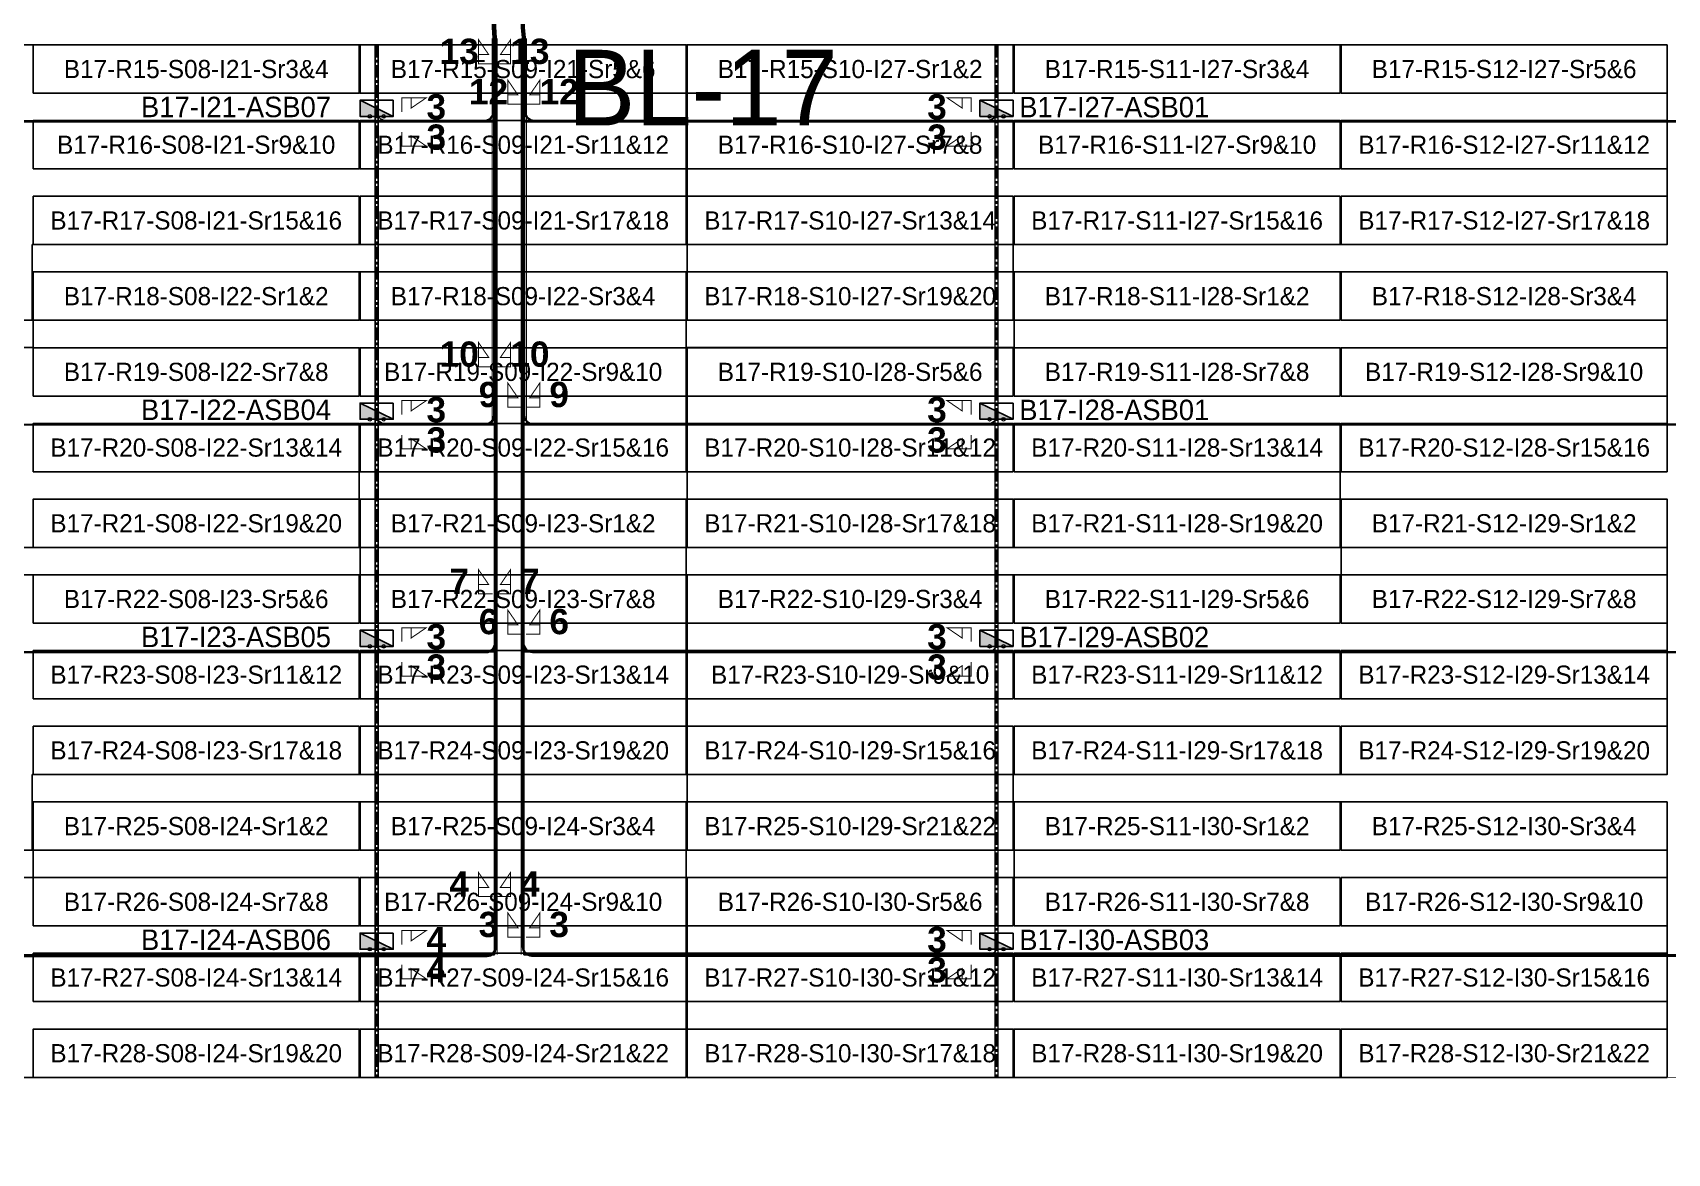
# Model space of a CAD drawing. Header units: metres. Extents: x 530603 to 531186, y 2673784 to 2674007.
# Drawn here: x 530829.5 to 530991.4, y 2673784.3 to 2673895.3 of the extents above; entities that cross this region are included whole.
import ezdxf
from ezdxf.enums import TextEntityAlignment as Align

# ---------------------------------------------------------------- set-up
doc = ezdxf.new("R2010")
doc.units = ezdxf.units.M
doc.linetypes.add('CENTER', pattern=[2, 1.25, -0.25, 0.25, -0.25])
doc.layers.add('Boundary-12.5 MW Block', color=6, linetype='Continuous', lineweight=9)
doc.layers.add('PILE', color=1, linetype='Continuous', lineweight=15)
for name, color, linetype in [('DC Trench BL-17', 40, 'Continuous'), ('E-Inverter Grouping', 2, 'Continuous'), ('Inverter Block-17', 7, 'Continuous'), ('LT Cable(AG) INV to LT Panel BL-17', 2, 'Continuous'), ('Messenger Wire Exc Link', 7, 'Continuous'), ('Messenger Wire-Block-17 (Master Path)', 30, 'Continuous'), ('Messenger Wire-Block-17 (MW Path)', 191, 'Continuous'), ('MMS Block Numbering', 7, 'Continuous'), ('MMS Table Block-17', 8, 'Continuous'), ('Plan Line - DC BL-17', 40, 'Continuous'), ('Section Marking BL-17', 2, 'Continuous')]:
    doc.layers.add(name, color=color, linetype=linetype)
doc.styles.add('Adani Regular', font='Adani Regular.ttf')
doc.styles.add('BoldTextStyle', font='arialbd.ttf')
doc.styles.get("Standard").update_dxf_attribs({"font": 'Adani Regular.ttf'})

# ---------------------------------------------------------------- blocks, each defined once
blk = doc.blocks.new('MMS Table (32.292 x 4.788)')
at = {"color": 0}
blk.add_lwpolyline([(0, -0.002), (0, 4.786), (32.292, 4.786), (32.292, -0.002)], close=True, dxfattribs=at)
at = {"color": 7}
blk.add_attdef('ID1', text='', height=1.8, dxfattribs=at).set_placement((16.146, 2.392), align=Align.MIDDLE_CENTER)
blk = doc.blocks.new('Inverter Block')
h = blk.add_hatch(color=0)
h.dxf.hatch_style = 1
h.paths.add_polyline_path([(-1.46, 2.27), (-1.46, 0.85), (1.46, 0.85)])
at = {"color": 0}
blk.add_lwpolyline([(1.46, 2.27), (-1.46, 2.27), (-1.46, 0.85), (1.46, 0.85)], close=True, dxfattribs=at)
blk.add_lwpolyline([(-1.46, 2.27), (1.46, 0.85)], dxfattribs=at)
at = {"layer": 'PILE'}
for centre in [(-0.61, 0.85), (0.61, 0.85)]:
    blk.add_circle(centre, 0.156, dxfattribs=at)
at = {"color": 7}
blk.add_attdef('ID', (-1.46, 3.01), '', height=1.8, dxfattribs=at)

msp = doc.modelspace()

# ---------------------------------------------------------------- linework, layer by layer
at = {"layer": 'Boundary-12.5 MW Block', "const_width": 0.05}
msp.add_lwpolyline([(530602.78, 2673999.08), (530797.14, 2673999.08), (530797.14, 2674006.58), (531185.74, 2674006.58), (531185.74, 2673791.79), (530797.04, 2673791.79), (530797.04, 2673784.29), (530602.78, 2673784.29)], close=True, dxfattribs=at)
at = {"layer": 'DC Trench BL-17', "color": 40, "const_width": 0.15}
for points in [[(530863.71, 2673894.08), (530863.41, 2673894.08), (530863.41, 2673791.79), (530863.71, 2673791.79)], [(530925.11, 2673894.08), (530924.81, 2673894.08), (530924.81, 2673791.79), (530925.11, 2673791.79)]]:
    msp.add_lwpolyline(points, close=True, dxfattribs=at)
at = {"layer": 'E-Inverter Grouping', "color": 3}
for points in [[(530894.21, 2673894.08), (530894.21, 2673874.29), (530829.43, 2673874.29), (530829.43, 2673866.79), (530797.14, 2673866.79), (530797.14, 2673894.08)], [(530991.39, 2673894.08), (530991.39, 2673874.29), (530926.6, 2673874.29), (530926.6, 2673866.79), (530894.31, 2673866.79), (530894.31, 2673894.08)], [(530829.53, 2673864.08), (530829.53, 2673871.58), (530894.21, 2673871.58), (530894.21, 2673851.79), (530861.82, 2673851.79), (530861.82, 2673844.29), (530797.14, 2673844.29), (530797.14, 2673864.08)], [(530926.7, 2673864.08), (530926.7, 2673871.58), (530991.39, 2673871.58), (530991.39, 2673851.79), (530959, 2673851.79), (530959, 2673844.29), (530894.31, 2673844.29), (530894.31, 2673864.08)]]:
    msp.add_lwpolyline(points, close=True, dxfattribs=at)
at = {"layer": 'E-Inverter Grouping'}
for points in [[(530861.92, 2673841.58), (530861.92, 2673849.08), (530894.21, 2673849.08), (530894.21, 2673821.79), (530829.43, 2673821.79), (530829.43, 2673814.29), (530797.14, 2673814.29), (530797.14, 2673841.58)], [(530959.1, 2673841.58), (530959.1, 2673849.08), (530991.39, 2673849.08), (530991.39, 2673821.79), (530926.6, 2673821.79), (530926.6, 2673814.29), (530894.31, 2673814.29), (530894.31, 2673841.58)], [(530894.21, 2673791.79), (530797.14, 2673791.79), (530797.14, 2673811.58), (530829.53, 2673811.58), (530829.53, 2673819.08), (530894.21, 2673819.08)], [(530991.39, 2673791.79), (530894.31, 2673791.79), (530894.31, 2673811.58), (530926.7, 2673811.58), (530926.7, 2673819.08), (530991.39, 2673819.08)]]:
    msp.add_lwpolyline(points, close=True, dxfattribs=at)
at = {"layer": 'LT Cable(AG) INV to LT Panel BL-17'}
for points in [[(530885.99, 2673925.11), (530884.99, 2673925.11, -0.098115), (530884.65, 2673925.18), (530882.8, 2673925.94, 0.098115), (530882.45, 2673926.01), (530876.23, 2673926.01, 0.414214), (530875.33, 2673925.11), (530875.33, 2673895.9, 0.013098), (530875.33, 2673895.85), (530875.39, 2673894.75, -0.013098), (530875.39, 2673894.71), (530875.39, 2673804.67, -0.414214), (530874.49, 2673803.77), (530637.71, 2673803.77, -0.414214), (530636.81, 2673804.67), (530636.81, 2673805.19)], [(530890, 2673925.36), (530884.99, 2673925.36, -0.098115), (530884.65, 2673925.43), (530882.8, 2673926.19, 0.098115), (530882.45, 2673926.26), (530875.98, 2673926.26, 0.414214), (530875.08, 2673925.36), (530875.08, 2673895.89, 0.013098), (530875.08, 2673895.84), (530875.14, 2673894.75, -0.013098), (530875.14, 2673894.7), (530875.14, 2673887.42, -0.414214), (530874.24, 2673886.52), (530670.11, 2673886.52, -0.414214), (530669.21, 2673887.42), (530669.21, 2673887.69)], [(530890, 2673925.28), (530884.99, 2673925.28, -0.098115), (530884.65, 2673925.35), (530882.8, 2673926.12, 0.098115), (530882.45, 2673926.18), (530876.05, 2673926.18, 0.414214), (530875.15, 2673925.28), (530875.15, 2673895.89, 0.013098), (530875.15, 2673895.85), (530875.21, 2673894.75, -0.013098), (530875.21, 2673894.7), (530875.21, 2673857.35, -0.414214), (530874.31, 2673856.45), (530670.11, 2673856.45, -0.414214), (530669.21, 2673857.35), (530669.21, 2673857.69)], [(530888.06, 2673925.21), (530884.99, 2673925.21, -0.098115), (530884.65, 2673925.28), (530882.8, 2673926.04, 0.098115), (530882.45, 2673926.11), (530876.13, 2673926.11, 0.414214), (530875.23, 2673925.21), (530875.23, 2673895.89, 0.013098), (530875.23, 2673895.85), (530875.29, 2673894.75, -0.013098), (530875.29, 2673894.7), (530875.29, 2673834.77, -0.414214), (530874.39, 2673833.87), (530670.11, 2673833.87, -0.414214), (530669.21, 2673834.77), (530669.21, 2673835.19)], [(530885.99, 2673925.13), (530884.99, 2673925.13, -0.098115), (530884.65, 2673925.2), (530882.8, 2673925.97, 0.098115), (530882.45, 2673926.03), (530876.2, 2673926.03, 0.414214), (530875.3, 2673925.13), (530875.3, 2673895.9, 0.013098), (530875.3, 2673895.85), (530875.36, 2673894.75, -0.013098), (530875.36, 2673894.71), (530875.36, 2673804.7, -0.414214), (530874.46, 2673803.8), (530702.5, 2673803.8, -0.414214), (530701.6, 2673804.7), (530701.6, 2673805.19)], [(530890, 2673925.38), (530884.99, 2673925.38, -0.098115), (530884.65, 2673925.45), (530882.8, 2673926.22, 0.098115), (530882.45, 2673926.28), (530875.95, 2673926.28, 0.414214), (530875.05, 2673925.38), (530875.05, 2673895.89, 0.013098), (530875.05, 2673895.84), (530875.11, 2673894.75, -0.013098), (530875.11, 2673894.7), (530875.11, 2673887.45, -0.414214), (530874.21, 2673886.55), (530767.28, 2673886.55, -0.414214), (530766.38, 2673887.45), (530766.38, 2673887.69)], [(530890, 2673925.31), (530884.99, 2673925.31, -0.098115), (530884.65, 2673925.38), (530882.8, 2673926.14, 0.098115), (530882.45, 2673926.21), (530876.03, 2673926.21, 0.414214), (530875.13, 2673925.31), (530875.13, 2673895.89, 0.013098), (530875.13, 2673895.84), (530875.19, 2673894.75, -0.013098), (530875.19, 2673894.7), (530875.19, 2673857.37, -0.414214), (530874.29, 2673856.47), (530767.28, 2673856.47, -0.414214), (530766.38, 2673857.37), (530766.38, 2673857.69)], [(530888.06, 2673925.23), (530884.99, 2673925.23, -0.098115), (530884.65, 2673925.3), (530882.8, 2673926.07, 0.098115), (530882.45, 2673926.13), (530876.1, 2673926.13, 0.414214), (530875.2, 2673925.23), (530875.2, 2673895.89, 0.013098), (530875.2, 2673895.85), (530875.26, 2673894.75, -0.013098), (530875.26, 2673894.7), (530875.26, 2673834.8, -0.414214), (530874.36, 2673833.9), (530767.28, 2673833.9, -0.414214), (530766.38, 2673834.8), (530766.38, 2673835.19)], [(530885.99, 2673925.16), (530884.99, 2673925.16, -0.098115), (530884.65, 2673925.23), (530882.8, 2673925.99, 0.098115), (530882.45, 2673926.06), (530876.18, 2673926.06, 0.414214), (530875.28, 2673925.16), (530875.28, 2673895.9, 0.013098), (530875.28, 2673895.85), (530875.34, 2673894.75, -0.013098), (530875.34, 2673894.7), (530875.34, 2673804.72, -0.414214), (530874.44, 2673803.82), (530767.28, 2673803.82, -0.414214), (530766.38, 2673804.72), (530766.38, 2673805.19)], [(530889.12, 2673926.58), (530884.63, 2673926.58, 0.034541), (530884.51, 2673926.57), (530882.69, 2673926.32, -0.034541), (530882.57, 2673926.31), (530875.93, 2673926.31, 0.414214), (530875.03, 2673925.41), (530875.03, 2673895.89, 0.013098), (530875.03, 2673895.84), (530875.09, 2673894.74, -0.013098), (530875.09, 2673894.7), (530875.09, 2673887.47, -0.414214), (530874.19, 2673886.57), (530864.46, 2673886.57, -0.414214), (530863.56, 2673887.47), (530863.56, 2673887.69)], [(530890, 2673925.33), (530884.99, 2673925.33, -0.098115), (530884.65, 2673925.4), (530882.8, 2673926.17, 0.098115), (530882.45, 2673926.23), (530876, 2673926.23, 0.414214), (530875.1, 2673925.33), (530875.1, 2673895.89, 0.013098), (530875.1, 2673895.84), (530875.16, 2673894.75, -0.013098), (530875.16, 2673894.7), (530875.16, 2673857.4, -0.414214), (530874.26, 2673856.5), (530864.46, 2673856.5, -0.414214), (530863.56, 2673857.4), (530863.56, 2673857.69)], [(530888.06, 2673925.26), (530884.99, 2673925.26, -0.098115), (530884.65, 2673925.33), (530882.8, 2673926.09, 0.098115), (530882.45, 2673926.16), (530876.08, 2673926.16, 0.414214), (530875.18, 2673925.26), (530875.18, 2673895.89, 0.013098), (530875.18, 2673895.85), (530875.24, 2673894.75, -0.013098), (530875.24, 2673894.7), (530875.24, 2673834.82, -0.414214), (530874.34, 2673833.92), (530864.46, 2673833.92, -0.414214), (530863.56, 2673834.82), (530863.56, 2673835.19)], [(530885.99, 2673925.18), (530884.99, 2673925.18, -0.098115), (530884.65, 2673925.25), (530882.8, 2673926.02, 0.098115), (530882.45, 2673926.08), (530876.15, 2673926.08, 0.414214), (530875.25, 2673925.18), (530875.25, 2673895.9, 0.013098), (530875.25, 2673895.85), (530875.31, 2673894.75, -0.013098), (530875.31, 2673894.7), (530875.31, 2673804.75, -0.414214), (530874.41, 2673803.85), (530864.46, 2673803.85, -0.414214), (530863.56, 2673804.75), (530863.56, 2673805.19)]]:
    msp.add_lwpolyline(points, format="xyb", dxfattribs=at)
at = {"layer": 'LT Cable(AG) INV to LT Panel BL-17', "color": 5}
for points in [[(530884.97, 2673924.8), (530884.68, 2673924.8, 0.059176), (530884.46, 2673924.78), (530882.9, 2673924.4, -0.059176), (530882.69, 2673924.37), (530878.79, 2673924.37, 0.414214), (530877.89, 2673923.47), (530877.89, 2673895.88, 0.024603), (530877.89, 2673895.79), (530878, 2673894.76, -0.024603), (530878, 2673894.67), (530878, 2673804.71, 0.414214), (530878.9, 2673803.81), (531118.42, 2673803.81, 0.414214), (531119.32, 2673804.71), (531119.32, 2673805.19)], [(530884.97, 2673924.78), (530884.68, 2673924.78, 0.059176), (530884.46, 2673924.75), (530882.9, 2673924.37, -0.059176), (530882.69, 2673924.35), (530878.82, 2673924.35, 0.414214), (530877.92, 2673923.45), (530877.92, 2673895.88, 0.024603), (530877.92, 2673895.79), (530878.02, 2673894.76, -0.024603), (530878.03, 2673894.68), (530878.03, 2673804.74, 0.414214), (530878.93, 2673803.84), (531021.24, 2673803.84, 0.414214), (531022.14, 2673804.74), (531022.14, 2673805.19)], [(530884.97, 2673924.75), (530884.68, 2673924.75, 0.059176), (530884.46, 2673924.73), (530882.9, 2673924.35, -0.059176), (530882.69, 2673924.32), (530878.84, 2673924.32, 0.414214), (530877.94, 2673923.42), (530877.94, 2673895.88, 0.024603), (530877.94, 2673895.79), (530878.05, 2673894.77, -0.024603), (530878.05, 2673894.68), (530878.05, 2673804.76, 0.414214), (530878.95, 2673803.86), (530924.06, 2673803.86, 0.414214), (530924.96, 2673804.76), (530924.96, 2673805.19)], [(530884.97, 2673924.73), (530884.68, 2673924.73, 0.059176), (530884.46, 2673924.7), (530882.9, 2673924.32, -0.059176), (530882.69, 2673924.3), (530878.87, 2673924.3, 0.414214), (530877.97, 2673923.4), (530877.97, 2673895.88, 0.024603), (530877.97, 2673895.79), (530878.07, 2673894.77, -0.024603), (530878.08, 2673894.68), (530878.08, 2673834.79, 0.414214), (530878.98, 2673833.89), (531118.42, 2673833.89, 0.414214), (531119.32, 2673834.79), (531119.32, 2673835.19)], [(530886.96, 2673924.7), (530884.68, 2673924.7, 0.059176), (530884.46, 2673924.68), (530882.9, 2673924.3, -0.059176), (530882.69, 2673924.27), (530878.89, 2673924.27, 0.414214), (530877.99, 2673923.37), (530877.99, 2673895.88, 0.024603), (530877.99, 2673895.79), (530878.1, 2673894.77, -0.024603), (530878.1, 2673894.68), (530878.1, 2673834.81, 0.414214), (530879, 2673833.91), (531021.24, 2673833.91, 0.414214), (531022.14, 2673834.81), (531022.14, 2673835.19)], [(530886.96, 2673924.68), (530884.68, 2673924.68, 0.059176), (530884.46, 2673924.65), (530882.9, 2673924.27, -0.059176), (530882.69, 2673924.25), (530878.92, 2673924.25, 0.414214), (530878.02, 2673923.35), (530878.02, 2673895.88, 0.024603), (530878.02, 2673895.8), (530878.12, 2673894.77, -0.024603), (530878.13, 2673894.68), (530878.13, 2673834.84, 0.414214), (530879.03, 2673833.94), (530924.06, 2673833.94, 0.414214), (530924.96, 2673834.84), (530924.96, 2673835.19)], [(530886.96, 2673924.65), (530884.68, 2673924.65, 0.059176), (530884.46, 2673924.63), (530882.9, 2673924.25, -0.059176), (530882.69, 2673924.22), (530878.94, 2673924.22, 0.414214), (530878.04, 2673923.32), (530878.04, 2673895.88, 0.024603), (530878.04, 2673895.8), (530878.15, 2673894.77, -0.024603), (530878.15, 2673894.68), (530878.15, 2673857.36, 0.414214), (530879.05, 2673856.46), (531118.42, 2673856.46, 0.414214), (531119.32, 2673857.36), (531119.32, 2673857.69)], [(530886.96, 2673924.63), (530884.68, 2673924.63, 0.059176), (530884.46, 2673924.6), (530882.9, 2673924.22, -0.059176), (530882.69, 2673924.2), (530878.97, 2673924.2, 0.414214), (530878.07, 2673923.3), (530878.07, 2673895.89, 0.024603), (530878.07, 2673895.8), (530878.17, 2673894.77, -0.024603), (530878.18, 2673894.68), (530878.18, 2673857.39, 0.414214), (530879.08, 2673856.49), (531021.24, 2673856.49, 0.414214), (531022.14, 2673857.39), (531022.14, 2673857.69)], [(530889.12, 2673924.6), (530884.68, 2673924.6, 0.059176), (530884.46, 2673924.58), (530882.9, 2673924.2, -0.059176), (530882.69, 2673924.17), (530878.99, 2673924.17, 0.414214), (530878.09, 2673923.27), (530878.09, 2673895.89, 0.024603), (530878.09, 2673895.8), (530878.2, 2673894.77, -0.024603), (530878.2, 2673894.68), (530878.2, 2673857.41, 0.414214), (530879.1, 2673856.51), (530924.06, 2673856.51, 0.414214), (530924.96, 2673857.41), (530924.96, 2673857.69)], [(530889.12, 2673924.58), (530884.68, 2673924.58, 0.059176), (530884.46, 2673924.55), (530882.9, 2673924.17, -0.059176), (530882.69, 2673924.15), (530879.02, 2673924.15, 0.414214), (530878.12, 2673923.25), (530878.12, 2673895.89, 0.024603), (530878.12, 2673895.8), (530878.22, 2673894.77, -0.024603), (530878.23, 2673894.69), (530878.23, 2673887.44, 0.414214), (530879.13, 2673886.54), (531118.42, 2673886.54, 0.414214), (531119.32, 2673887.44), (531119.32, 2673887.69)], [(530889.12, 2673924.55), (530884.68, 2673924.55, 0.059176), (530884.46, 2673924.53), (530882.9, 2673924.15, -0.059176), (530882.69, 2673924.12), (530879.04, 2673924.12, 0.414214), (530878.14, 2673923.22), (530878.14, 2673895.89, 0.024603), (530878.14, 2673895.8), (530878.25, 2673894.78, -0.024603), (530878.25, 2673894.69), (530878.25, 2673887.46, 0.414214), (530879.15, 2673886.56), (531021.24, 2673886.56, 0.414214), (531022.14, 2673887.46), (531022.14, 2673887.69)], [(530889.12, 2673924.53), (530884.68, 2673924.53, 0.059176), (530884.46, 2673924.5), (530882.9, 2673924.12, -0.059176), (530882.69, 2673924.1), (530879.07, 2673924.1, 0.414214), (530878.17, 2673923.2), (530878.17, 2673895.89, 0.024603), (530878.17, 2673895.8), (530878.27, 2673894.78, -0.024603), (530878.28, 2673894.69), (530878.28, 2673887.49, 0.414214), (530879.18, 2673886.59), (530924.06, 2673886.59, 0.414214), (530924.96, 2673887.49), (530924.96, 2673887.69)]]:
    msp.add_lwpolyline(points, format="xyb", dxfattribs=at)
at = {"layer": 'Messenger Wire Exc Link'}
for points in [[(530875.17, 2673895.87), (530875.23, 2673894.73)], [(530878.02, 2673895.84), (530878.13, 2673894.73)]]:
    msp.add_lwpolyline(points, dxfattribs=at)
at = {"layer": 'Messenger Wire-Block-17 (Master Path)'}
for points in [[(530875.23, 2673803.94), (530875.23, 2673894.73)], [(530878.13, 2673803.94), (530878.13, 2673894.73)], [(530667.57, 2673886.44), (530875.23, 2673886.44)], [(530878.13, 2673886.44), (531120.96, 2673886.44)], [(530667.57, 2673856.44), (530875.23, 2673856.44)], [(530878.13, 2673856.44), (531120.96, 2673856.44)], [(530667.57, 2673833.94), (530875.23, 2673833.94)], [(530878.13, 2673833.94), (531120.96, 2673833.94)], [(530635.18, 2673803.94), (530875.23, 2673803.94)], [(530878.13, 2673803.94), (531120.96, 2673803.94)]]:
    msp.add_lwpolyline(points, dxfattribs=at)
at = {"layer": 'Messenger Wire-Block-17 (MW Path)', "const_width": 0.1}
for points in [[(530874.98, 2673856.44), (530874.98, 2673894.73)], [(530875.48, 2673803.94), (530875.48, 2673894.73)], [(530877.88, 2673803.94), (530877.88, 2673894.73)], [(530878.38, 2673856.44), (530878.38, 2673894.73)], [(530667.57, 2673886.44), (530875.23, 2673886.44)], [(530878.13, 2673886.44), (531120.96, 2673886.44)], [(530667.57, 2673856.44), (530875.23, 2673856.44)], [(530878.13, 2673856.44), (531120.96, 2673856.44)], [(530667.57, 2673833.94), (530875.23, 2673833.94)], [(530878.13, 2673833.94), (531120.96, 2673833.94)], [(530635.18, 2673803.94), (530875.23, 2673803.94)], [(530878.13, 2673803.94), (531120.96, 2673803.94)]]:
    msp.add_lwpolyline(points, dxfattribs=at)
at = {"layer": 'Plan Line - DC BL-17', "color": 6, "linetype": 'CENTER'}
for points in [[(530863.56, 2673894.08), (530863.56, 2673791.79)], [(530924.96, 2673894.08), (530924.96, 2673791.79)]]:
    msp.add_lwpolyline(points, dxfattribs=at)
at = {"layer": 'Section Marking BL-17', "color": 94, "lineweight": 35, "true_color": 0x00a500, "const_width": 0.1}
for points in [[(530875.03, 2673892.19), (530873.64, 2673892.19), (530873.64, 2673894.59), (530874.65, 2673893.11), (530873.64, 2673893.11)], [(530875.43, 2673892.19), (530876.82, 2673892.19), (530876.82, 2673894.59), (530875.81, 2673893.11), (530876.82, 2673893.11)], [(530877.93, 2673888.19), (530876.54, 2673888.19), (530876.54, 2673890.59), (530877.55, 2673889.11), (530876.54, 2673889.11)], [(530878.33, 2673888.19), (530879.72, 2673888.19), (530879.72, 2673890.59), (530878.71, 2673889.11), (530879.72, 2673889.11)], [(530866.06, 2673887.44), (530866.06, 2673888.83), (530868.46, 2673888.83), (530866.98, 2673887.82), (530866.98, 2673888.83)], [(530922.46, 2673887.44), (530922.46, 2673888.83), (530920.06, 2673888.83), (530921.54, 2673887.82), (530921.54, 2673888.83)], [(530866.06, 2673885.44), (530866.06, 2673884.05), (530868.46, 2673884.05), (530866.98, 2673885.06), (530866.98, 2673884.05)], [(530922.46, 2673885.44), (530922.46, 2673884.05), (530920.06, 2673884.05), (530921.54, 2673885.06), (530921.54, 2673884.05)], [(530875.03, 2673862.19), (530873.64, 2673862.19), (530873.64, 2673864.59), (530874.65, 2673863.11), (530873.64, 2673863.11)], [(530875.43, 2673862.19), (530876.82, 2673862.19), (530876.82, 2673864.59), (530875.81, 2673863.11), (530876.82, 2673863.11)], [(530877.93, 2673858.19), (530876.54, 2673858.19), (530876.54, 2673860.59), (530877.55, 2673859.11), (530876.54, 2673859.11)], [(530878.33, 2673858.19), (530879.72, 2673858.19), (530879.72, 2673860.59), (530878.71, 2673859.11), (530879.72, 2673859.11)], [(530866.06, 2673857.44), (530866.06, 2673858.83), (530868.46, 2673858.83), (530866.98, 2673857.82), (530866.98, 2673858.83)], [(530922.46, 2673857.44), (530922.46, 2673858.83), (530920.06, 2673858.83), (530921.54, 2673857.82), (530921.54, 2673858.83)], [(530866.06, 2673855.44), (530866.06, 2673854.05), (530868.46, 2673854.05), (530866.98, 2673855.06), (530866.98, 2673854.05)], [(530922.46, 2673855.44), (530922.46, 2673854.05), (530920.06, 2673854.05), (530921.54, 2673855.06), (530921.54, 2673854.05)], [(530875.03, 2673839.69), (530873.64, 2673839.69), (530873.64, 2673842.09), (530874.65, 2673840.61), (530873.64, 2673840.61)], [(530875.43, 2673839.69), (530876.82, 2673839.69), (530876.82, 2673842.09), (530875.81, 2673840.61), (530876.82, 2673840.61)], [(530877.93, 2673835.69), (530876.54, 2673835.69), (530876.54, 2673838.09), (530877.55, 2673836.61), (530876.54, 2673836.61)], [(530878.33, 2673835.69), (530879.72, 2673835.69), (530879.72, 2673838.09), (530878.71, 2673836.61), (530879.72, 2673836.61)], [(530866.06, 2673834.94), (530866.06, 2673836.33), (530868.46, 2673836.33), (530866.98, 2673835.32), (530866.98, 2673836.33)], [(530922.46, 2673834.94), (530922.46, 2673836.33), (530920.06, 2673836.33), (530921.54, 2673835.32), (530921.54, 2673836.33)], [(530866.06, 2673832.94), (530866.06, 2673831.55), (530868.46, 2673831.55), (530866.98, 2673832.56), (530866.98, 2673831.55)], [(530922.46, 2673832.94), (530922.46, 2673831.55), (530920.06, 2673831.55), (530921.54, 2673832.56), (530921.54, 2673831.55)], [(530875.03, 2673809.69), (530873.64, 2673809.69), (530873.64, 2673812.09), (530874.65, 2673810.61), (530873.64, 2673810.61)], [(530875.43, 2673809.69), (530876.82, 2673809.69), (530876.82, 2673812.09), (530875.81, 2673810.61), (530876.82, 2673810.61)], [(530877.93, 2673805.69), (530876.54, 2673805.69), (530876.54, 2673808.09), (530877.55, 2673806.61), (530876.54, 2673806.61)], [(530878.33, 2673805.69), (530879.72, 2673805.69), (530879.72, 2673808.09), (530878.71, 2673806.61), (530879.72, 2673806.61)], [(530866.06, 2673804.94), (530866.06, 2673806.33), (530868.46, 2673806.33), (530866.98, 2673805.32), (530866.98, 2673806.33)], [(530922.46, 2673804.94), (530922.46, 2673806.33), (530920.06, 2673806.33), (530921.54, 2673805.32), (530921.54, 2673806.33)], [(530866.06, 2673802.94), (530866.06, 2673801.55), (530868.46, 2673801.55), (530866.98, 2673802.56), (530866.98, 2673801.55)], [(530922.46, 2673802.94), (530922.46, 2673801.55), (530920.06, 2673801.55), (530921.54, 2673802.56), (530921.54, 2673801.55)]]:
    msp.add_lwpolyline(points, dxfattribs=at)

# ---------------------------------------------------------------- block references
at = {"layer": 'Inverter Block-17'}
ref = msp.add_blockref('Inverter Block', (530863.56, 2673886.03), dxfattribs=dict(at, xscale=1.124999999976148, yscale=1.124999999976148, zscale=1.124999999976148))
ref.add_attrib('ID', 'B17-I21-ASB07', (530840.21, 2673886.91), dxfattribs={"layer": '0', "color": 7, "height": 2.025})
ref = msp.add_blockref('Inverter Block', (530924.96, 2673886.03), dxfattribs=dict(at, xscale=1.124999999976148, yscale=1.124999999976148, zscale=1.124999999976148))
ref.add_attrib('ID', 'B17-I27-ASB01', (530927.21, 2673886.9), dxfattribs={"layer": '0', "color": 7, "height": 2.025})
ref = msp.add_blockref('Inverter Block', (530863.56, 2673856.03), dxfattribs=dict(at, xscale=1.124999999976148, yscale=1.124999999976148, zscale=1.124999999976148))
ref.add_attrib('ID', 'B17-I22-ASB04', (530840.21, 2673856.91), dxfattribs={"layer": '0', "color": 7, "height": 2.025})
ref = msp.add_blockref('Inverter Block', (530924.96, 2673856.03), dxfattribs=dict(at, xscale=1.124999999976148, yscale=1.124999999976148, zscale=1.124999999976148))
ref.add_attrib('ID', 'B17-I28-ASB01', (530927.21, 2673856.9), dxfattribs={"layer": '0', "color": 7, "height": 2.025})
ref = msp.add_blockref('Inverter Block', (530863.56, 2673833.53), dxfattribs=dict(at, xscale=1.124999999976148, yscale=1.124999999976148, zscale=1.124999999976148))
ref.add_attrib('ID', 'B17-I23-ASB05', (530840.21, 2673834.41), dxfattribs={"layer": '0', "color": 7, "height": 2.025})
ref = msp.add_blockref('Inverter Block', (530924.96, 2673833.53), dxfattribs=dict(at, xscale=1.124999999976148, yscale=1.124999999976148, zscale=1.124999999976148))
ref.add_attrib('ID', 'B17-I29-ASB02', (530927.21, 2673834.4), dxfattribs={"layer": '0', "color": 7, "height": 2.025})
ref = msp.add_blockref('Inverter Block', (530863.56, 2673803.53), dxfattribs=dict(at, xscale=1.124999999976148, yscale=1.124999999976148, zscale=1.124999999976148))
ref.add_attrib('ID', 'B17-I24-ASB06', (530840.21, 2673804.41), dxfattribs={"layer": '0', "color": 7, "height": 2.025})
ref = msp.add_blockref('Inverter Block', (530924.96, 2673803.53), dxfattribs=dict(at, xscale=1.124999999976148, yscale=1.124999999976148, zscale=1.124999999976148))
ref.add_attrib('ID', 'B17-I30-ASB03', (530927.21, 2673804.4), dxfattribs={"layer": '0', "color": 7, "height": 2.025})
at = {"layer": 'MMS Table Block-17'}
for p, values in [((530829.53, 2673889.29), {'ID1': 'B17-R15-S08-I21-Sr3&4'}), ((530861.92, 2673889.29), {'ID1': 'B17-R15-S09-I21-Sr5&6'}), ((530894.31, 2673889.29), {'ID1': 'B17-R15-S10-I27-Sr1&2'}), ((530926.7, 2673889.29), {'ID1': 'B17-R15-S11-I27-Sr3&4'}), ((530959.1, 2673889.29), {'ID1': 'B17-R15-S12-I27-Sr5&6'}), ((530829.53, 2673881.79), {'ID1': 'B17-R16-S08-I21-Sr9&10'}), ((530861.92, 2673881.79), {'ID1': 'B17-R16-S09-I21-Sr11&12'}), ((530894.31, 2673881.79), {'ID1': 'B17-R16-S10-I27-Sr7&8'}), ((530926.7, 2673881.79), {'ID1': 'B17-R16-S11-I27-Sr9&10'}), ((530959.1, 2673881.79), {'ID1': 'B17-R16-S12-I27-Sr11&12'}), ((530829.53, 2673874.29), {'ID1': 'B17-R17-S08-I21-Sr15&16'}), ((530861.92, 2673874.29), {'ID1': 'B17-R17-S09-I21-Sr17&18'}), ((530894.31, 2673874.29), {'ID1': 'B17-R17-S10-I27-Sr13&14'}), ((530926.7, 2673874.29), {'ID1': 'B17-R17-S11-I27-Sr15&16'}), ((530959.1, 2673874.29), {'ID1': 'B17-R17-S12-I27-Sr17&18'}), ((530829.53, 2673866.79), {'ID1': 'B17-R18-S08-I22-Sr1&2'}), ((530861.92, 2673866.79), {'ID1': 'B17-R18-S09-I22-Sr3&4'}), ((530894.31, 2673866.79), {'ID1': 'B17-R18-S10-I27-Sr19&20'}), ((530926.7, 2673866.79), {'ID1': 'B17-R18-S11-I28-Sr1&2'}), ((530959.1, 2673866.79), {'ID1': 'B17-R18-S12-I28-Sr3&4'}), ((530829.53, 2673859.29), {'ID1': 'B17-R19-S08-I22-Sr7&8'}), ((530861.92, 2673859.29), {'ID1': 'B17-R19-S09-I22-Sr9&10'}), ((530894.31, 2673859.29), {'ID1': 'B17-R19-S10-I28-Sr5&6'}), ((530926.7, 2673859.29), {'ID1': 'B17-R19-S11-I28-Sr7&8'}), ((530959.1, 2673859.29), {'ID1': 'B17-R19-S12-I28-Sr9&10'}), ((530829.53, 2673851.79), {'ID1': 'B17-R20-S08-I22-Sr13&14'}), ((530861.92, 2673851.79), {'ID1': 'B17-R20-S09-I22-Sr15&16'}), ((530894.31, 2673851.79), {'ID1': 'B17-R20-S10-I28-Sr11&12'}), ((530926.7, 2673851.79), {'ID1': 'B17-R20-S11-I28-Sr13&14'}), ((530959.1, 2673851.79), {'ID1': 'B17-R20-S12-I28-Sr15&16'}), ((530829.53, 2673844.29), {'ID1': 'B17-R21-S08-I22-Sr19&20'}), ((530861.92, 2673844.29), {'ID1': 'B17-R21-S09-I23-Sr1&2'}), ((530894.31, 2673844.29), {'ID1': 'B17-R21-S10-I28-Sr17&18'}), ((530926.7, 2673844.29), {'ID1': 'B17-R21-S11-I28-Sr19&20'}), ((530959.1, 2673844.29), {'ID1': 'B17-R21-S12-I29-Sr1&2'}), ((530829.53, 2673836.79), {'ID1': 'B17-R22-S08-I23-Sr5&6'}), ((530861.92, 2673836.79), {'ID1': 'B17-R22-S09-I23-Sr7&8'}), ((530894.31, 2673836.79), {'ID1': 'B17-R22-S10-I29-Sr3&4'}), ((530926.7, 2673836.79), {'ID1': 'B17-R22-S11-I29-Sr5&6'}), ((530959.1, 2673836.79), {'ID1': 'B17-R22-S12-I29-Sr7&8'}), ((530829.53, 2673829.29), {'ID1': 'B17-R23-S08-I23-Sr11&12'}), ((530861.92, 2673829.29), {'ID1': 'B17-R23-S09-I23-Sr13&14'}), ((530894.31, 2673829.29), {'ID1': 'B17-R23-S10-I29-Sr9&10'}), ((530926.7, 2673829.29), {'ID1': 'B17-R23-S11-I29-Sr11&12'}), ((530959.1, 2673829.29), {'ID1': 'B17-R23-S12-I29-Sr13&14'}), ((530829.53, 2673821.79), {'ID1': 'B17-R24-S08-I23-Sr17&18'}), ((530861.92, 2673821.79), {'ID1': 'B17-R24-S09-I23-Sr19&20'}), ((530894.31, 2673821.79), {'ID1': 'B17-R24-S10-I29-Sr15&16'}), ((530926.7, 2673821.79), {'ID1': 'B17-R24-S11-I29-Sr17&18'}), ((530959.1, 2673821.79), {'ID1': 'B17-R24-S12-I29-Sr19&20'}), ((530829.53, 2673814.29), {'ID1': 'B17-R25-S08-I24-Sr1&2'}), ((530861.92, 2673814.29), {'ID1': 'B17-R25-S09-I24-Sr3&4'}), ((530894.31, 2673814.29), {'ID1': 'B17-R25-S10-I29-Sr21&22'}), ((530926.7, 2673814.29), {'ID1': 'B17-R25-S11-I30-Sr1&2'}), ((530959.1, 2673814.29), {'ID1': 'B17-R25-S12-I30-Sr3&4'}), ((530829.53, 2673806.79), {'ID1': 'B17-R26-S08-I24-Sr7&8'}), ((530861.92, 2673806.79), {'ID1': 'B17-R26-S09-I24-Sr9&10'}), ((530894.31, 2673806.79), {'ID1': 'B17-R26-S10-I30-Sr5&6'}), ((530926.7, 2673806.79), {'ID1': 'B17-R26-S11-I30-Sr7&8'}), ((530959.1, 2673806.79), {'ID1': 'B17-R26-S12-I30-Sr9&10'}), ((530829.53, 2673799.29), {'ID1': 'B17-R27-S08-I24-Sr13&14'}), ((530861.92, 2673799.29), {'ID1': 'B17-R27-S09-I24-Sr15&16'}), ((530894.31, 2673799.29), {'ID1': 'B17-R27-S10-I30-Sr11&12'}), ((530926.7, 2673799.29), {'ID1': 'B17-R27-S11-I30-Sr13&14'}), ((530959.1, 2673799.29), {'ID1': 'B17-R27-S12-I30-Sr15&16'}), ((530829.53, 2673791.79), {'ID1': 'B17-R28-S08-I24-Sr19&20'}), ((530861.92, 2673791.79), {'ID1': 'B17-R28-S09-I24-Sr21&22'}), ((530894.31, 2673791.79), {'ID1': 'B17-R28-S10-I30-Sr17&18'}), ((530926.7, 2673791.79), {'ID1': 'B17-R28-S11-I30-Sr19&20'}), ((530959.1, 2673791.79), {'ID1': 'B17-R28-S12-I30-Sr21&22'})]:
    msp.add_blockref('MMS Table (32.292 x 4.788)', p, dxfattribs=at).add_auto_attribs(values)

# ---------------------------------------------------------------- texts
at = {"layer": 'MMS Block Numbering', "insert": (530895.86, 2673896.09), "char_height": 7.5, "attachment_point": 5, "style": 'Adani Regular'}
msp.add_mtext_dynamic_manual_height_columns('A16d-\\PBL-17', width=41.5354, gutter_width=1, heights=[0], dxfattribs=at)
at = {"layer": 'Section Marking BL-17', "color": 94, "true_color": 0x00a500, "style": 'BoldTextStyle'}
for s, p in [('13', (530871.73, 2673893.44)), ('13', (530878.73, 2673893.44)), ('12', (530874.63, 2673889.44)), ('12', (530881.63, 2673889.44)), ('3', (530869.46, 2673887.94)), ('3', (530919.06, 2673887.94)), ('3', (530869.46, 2673884.94)), ('3', (530919.06, 2673884.94)), ('10', (530871.73, 2673863.44)), ('10', (530878.73, 2673863.44)), ('9', (530874.63, 2673859.44)), ('9', (530881.63, 2673859.44)), ('3', (530869.46, 2673857.94)), ('3', (530919.06, 2673857.94)), ('3', (530869.46, 2673854.94)), ('3', (530919.06, 2673854.94)), ('7', (530871.73, 2673840.94)), ('7', (530878.73, 2673840.94)), ('6', (530874.63, 2673836.94)), ('6', (530881.63, 2673836.94)), ('3', (530869.46, 2673835.44)), ('3', (530919.06, 2673835.44)), ('3', (530869.46, 2673832.44)), ('3', (530919.06, 2673832.44)), ('4', (530871.73, 2673810.94)), ('4', (530878.73, 2673810.94)), ('3', (530874.63, 2673806.94)), ('3', (530881.63, 2673806.94)), ('4', (530869.46, 2673805.44)), ('3', (530919.06, 2673805.44)), ('4', (530869.46, 2673802.44)), ('3', (530919.06, 2673802.44))]:
    msp.add_text(s, height=2.5, dxfattribs=at).set_placement(p, align=Align.MIDDLE_CENTER)

doc.saveas('drawing.dxf')
